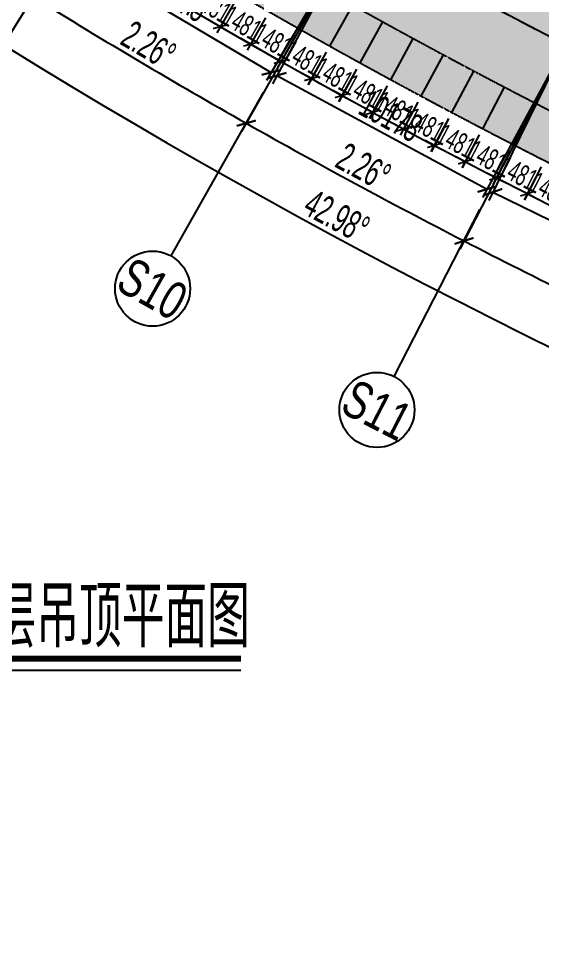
# Model space of a CAD drawing. Extents: x -668578 to 2331563, y -1202445 to 1620273.
# Drawn here: x 1856732 to 1879056, y 22423 to 61994 of the extents above; entities that cross this region are included whole.
import ezdxf
from ezdxf.enums import TextEntityAlignment as Align

# ---------------------------------------------------------------- set-up
doc = ezdxf.new("R2010")
doc.units = 0
doc.linetypes.add('CENTER2', pattern=[28.575, 19.05, -3.175, 3.175, -3.175])
doc.linetypes.add('DASH', pattern=[0.35, 0.25, -0.1])
doc.layers.get('0').update_dxf_attribs({"color": 8})
doc.layers.get('Defpoints').update_dxf_attribs({"color": 8})
for name, color, linetype in [('#填充层', 8, 'Continuous'), ('#幕墙线-平面', 8, 'Continuous'), ('#文字', 8, 'Continuous'), ('#标注', 8, 'Continuous'), ('#轴线', 8, 'CENTER2')]:
    doc.layers.add(name, color=color, linetype=linetype)
doc.styles.add('#文字', font='jrs.shx', dxfattribs={"width": 0.7, "bigfont": 'hztxt.shx'})
doc.styles.add('JHZX', font='jrs.shx', dxfattribs={"width": 0.6, "bigfont": 'jhz.shx'})
doc.dimstyles.new('JZBZ-300', dxfattribs={"dimscale": 300, "dimtxt": 3, "dimasz": 1.5, "dimexe": 1, "dimexo": 1, "dimgap": 0.5, "dimtad": 1, "dimdec": 0, "dimdsep": 46, "dimtxsty": 'JHZX', "dimblk1": 'ARCHTICK', "dimblk2": 'ARCHTICK', "dimsah": 1, "dimcen": 0, "dimclrd": 1, "dimclre": 1, "dimclrt": 2, "dimazin": 2, "dimtfac": 1, "dimtdec": 0, "dimtix": 1, "dimtmove": 0, "dimatfit": 3, "dimfxl": 0, "dimtolj": 1, "dimlwd": -1, "dimlwe": -1, "dimarcsym": 0})
doc.dimstyles.new('JZBZ-400', dxfattribs={"dimscale": 400, "dimtxt": 3, "dimasz": 1.5, "dimexe": 1, "dimexo": 1, "dimgap": 0.5, "dimtad": 1, "dimdec": 0, "dimdsep": 46, "dimtxsty": 'JHZX', "dimblk1": 'ARCHTICK', "dimblk2": 'ARCHTICK', "dimsah": 1, "dimcen": 0, "dimclrd": 1, "dimclre": 1, "dimclrt": 2, "dimazin": 2, "dimtfac": 1, "dimtdec": 0, "dimtix": 1, "dimtmove": 0, "dimatfit": 3, "dimfxl": 0, "dimtolj": 1, "dimlwd": -1, "dimlwe": -1, "dimarcsym": 0})

# ---------------------------------------------------------------- blocks, each defined once
blk = doc.blocks.new('_ARCHTICK')
at = {"color": 0, "linetype": 'ByBlock', "const_width": 0.15}
blk.add_lwpolyline([(-0.5, -0.5), (0.5, 0.5)], dxfattribs=at)
blk = doc.blocks.new('*D2939')
at = {"layer": '#标注', "ltscale": 300, "transparency": 16777216}
for p, q in [((-1773, -1481), (-9342, -7863)), ((165914, -92056), (164727, -101884))]:
    blk.add_line(p, q, dxfattribs=at)
blk.add_arc((197092, 166179), 269610, 220.13382, 263.11563, dxfattribs=at)
at = {"layer": 'Defpoints', "color": 0, "ltscale": 300, "transparency": 16777216}
for p in [(197092, 166179), (-1467, -1224), (40380, -53208), (165962, -91659)]:
    blk.add_point(p, dxfattribs=at)
at = {"layer": '#标注', "ltscale": 300, "transparency": 16777216, "xscale": 600, "yscale": 600, "zscale": 600}
for p, rotation in [((-9036, -7605), 130.1338192809485), ((164775, -101487), 353.1156299250187)]:
    blk.add_blockref('_ARCHTICK', p, dxfattribs=dict(at, rotation=rotation))
at = {"layer": '#标注', "ltscale": 300, "transparency": 16777216, "insert": (69342, -70334), "char_height": 1200, "attachment_point": 5, "rotation": 331.6247, "style": 'JHZX'}
blk.add_mtext('\\A1;42.98°', dxfattribs=at)
blk = doc.blocks.new('*D2931')
at = {"layer": '#标注', "ltscale": 300, "transparency": 16777216}
for p, q in [((60147, -54962), (56198, -61338)), ((68983, -60195), (65289, -66722))]:
    blk.add_line(p, q, dxfattribs=at)
blk.add_arc((197092, 166179), 267210, 238.23142, 240.49362, dxfattribs=at)
at = {"layer": 'Defpoints', "color": 0, "ltscale": 300, "transparency": 16777216}
for p in [(197092, 166179), (60357, -54622), (69180, -59847), (59411, -62830)]:
    blk.add_point(p, dxfattribs=at)
at = {"layer": '#标注', "ltscale": 300, "transparency": 16777216, "xscale": 600, "yscale": 600, "zscale": 600}
for p, rotation in [((56409, -60998), 148.2314223311197), ((65486, -66374), 330.4936231196922)]:
    blk.add_blockref('_ARCHTICK', p, dxfattribs=dict(at, rotation=rotation))
at = {"layer": '#标注', "ltscale": 300, "transparency": 16777216, "insert": (61328, -63043), "char_height": 1200, "attachment_point": 5, "rotation": 329.3625, "style": 'JHZX'}
blk.add_mtext('\\A1;2.26°', dxfattribs=at)
blk = doc.blocks.new('*D2932')
at = {"layer": '#标注', "ltscale": 300, "transparency": 16777216}
for p, q in [((68983, -60195), (65289, -66722)), ((78018, -65075), (74585, -71743))]:
    blk.add_line(p, q, dxfattribs=at)
blk.add_arc((197092, 166179), 267210, 240.49362, 242.75582, dxfattribs=at)
at = {"layer": 'Defpoints', "color": 0, "ltscale": 300, "transparency": 16777216}
for p in [(197092, 166179), (69180, -59847), (78201, -64720), (68558, -68086)]:
    blk.add_point(p, dxfattribs=at)
at = {"layer": '#标注', "ltscale": 300, "transparency": 16777216, "xscale": 600, "yscale": 600, "zscale": 600}
for p, rotation in [((65486, -66374), 150.4936231196918), ((74768, -71388), 332.755823859536)]:
    blk.add_blockref('_ARCHTICK', p, dxfattribs=dict(at, rotation=rotation))
at = {"layer": '#标注', "ltscale": 300, "transparency": 16777216, "insert": (70482, -68223), "char_height": 1200, "attachment_point": 5, "rotation": 331.6247, "style": 'JHZX'}
blk.add_mtext('\\A1;2.26°', dxfattribs=at)
blk = doc.blocks.new('*D2958')
at = {"layer": '#标注', "ltscale": 300, "transparency": 16777216}
for p, q in [((78018, -65075), (74585, -71743)), ((87239, -69595), (84071, -76394))]:
    blk.add_line(p, q, dxfattribs=at)
blk.add_arc((197092, 166179), 267210, 242.75582, 245.01802, dxfattribs=at)
at = {"layer": 'Defpoints', "color": 0, "ltscale": 300, "transparency": 16777216}
for p in [(197092, 166179), (78201, -64720), (87408, -69233), (77905, -72977)]:
    blk.add_point(p, dxfattribs=at)
at = {"layer": '#标注', "ltscale": 300, "transparency": 16777216, "xscale": 600, "yscale": 600, "zscale": 600}
for p, rotation in [((74768, -71388), 152.7558238595363), ((84240, -76031), 335.0180245994224)]:
    blk.add_blockref('_ARCHTICK', p, dxfattribs=dict(at, rotation=rotation))
at = {"layer": '#标注', "ltscale": 300, "transparency": 16777216, "insert": (79833, -73038), "char_height": 1200, "attachment_point": 5, "rotation": 333.8869, "style": 'JHZX'}
blk.add_mtext('\\A1;2.26°', dxfattribs=at)
blk = doc.blocks.new('*U2924')
at = {"linetype": 'ByBlock'}
blk.add_line((0, -20), (0, 0), dxfattribs=at)
blk.add_circle((0, -24), 4, dxfattribs=at)
at = {"color": 253, "linetype": 'ByBlock', "style": 'JHZX', "width": 0.75}
blk.add_attdef('AXES', text='', height=4, dxfattribs=at).set_placement((0, -24), align=Align.MIDDLE_CENTER)
blk = doc.blocks.new('*D3012')
at = {"layer": '#标注', "transparency": 16777216}
for p, q in [((-93343, -44426), (-96912, -50452)), ((-84586, -49613), (-88155, -55638)), ((-96708, -50107), (-87951, -55294))]:
    blk.add_line(p, q, dxfattribs=at)
at = {"layer": 'Defpoints', "color": 0, "transparency": 16777216}
for p in [(-93139, -44082), (-84382, -49269), (-87951, -55294)]:
    blk.add_point(p, dxfattribs=at)
at = {"layer": '#标注', "transparency": 16777216, "xscale": 600, "yscale": 600, "zscale": 600}
for p, rotation in [((-96708, -50107), 149.3625242491921), ((-87951, -55294), 329.3625242491921)]:
    blk.add_blockref('_ARCHTICK', p, dxfattribs=dict(at, rotation=rotation))
at = {"layer": '#标注', "transparency": 16777216, "insert": (-91922, -52012), "char_height": 1200, "attachment_point": 5, "rotation": 329.3625, "style": 'JHZX'}
blk.add_mtext('\\A1;10178', dxfattribs=at)
blk = doc.blocks.new('*D3013')
at = {"layer": '#标注', "transparency": 16777216}
for p, q in [((-84572, -49621), (-87900, -55782)), ((-75617, -54458), (-78945, -60619)), ((-87710, -55430), (-78755, -60267))]:
    blk.add_line(p, q, dxfattribs=at)
at = {"layer": 'Defpoints', "color": 0, "transparency": 16777216}
for p in [(-84382, -49269), (-75427, -54106), (-78755, -60267)]:
    blk.add_point(p, dxfattribs=at)
at = {"layer": '#标注', "transparency": 16777216, "xscale": 600, "yscale": 600, "zscale": 600}
for p, rotation in [((-87710, -55430), 151.6247224242016), ((-78755, -60267), 331.6247224242016)]:
    blk.add_blockref('_ARCHTICK', p, dxfattribs=dict(at, rotation=rotation))
at = {"layer": '#标注', "transparency": 16777216, "insert": (-82853, -57145), "char_height": 1200, "attachment_point": 5, "rotation": 331.6247, "style": 'JHZX'}
blk.add_mtext('\\A1;10178', dxfattribs=at)
blk = doc.blocks.new('*D3015')
at = {"layer": '#标注', "transparency": 16777216}
for p, q in [((-75603, -54465), (-78685, -60753)), ((-66464, -58945), (-69546, -65233)), ((-78509, -60394), (-69370, -64874))]:
    blk.add_line(p, q, dxfattribs=at)
at = {"layer": 'Defpoints', "color": 0, "transparency": 16777216}
for p in [(-75427, -54106), (-66288, -58586), (-69370, -64874)]:
    blk.add_point(p, dxfattribs=at)
at = {"layer": '#标注', "transparency": 16777216, "xscale": 600, "yscale": 600, "zscale": 600}
for p, rotation in [((-78509, -60394), 153.8869252948706), ((-69370, -64874), 333.8869252948707)]:
    blk.add_blockref('_ARCHTICK', p, dxfattribs=dict(at, rotation=rotation))
at = {"layer": '#标注', "transparency": 16777216, "insert": (-73588, -61915), "char_height": 1200, "attachment_point": 5, "rotation": 333.8869, "style": 'JHZX'}
blk.add_mtext('\\A1;10178', dxfattribs=at)
blk = doc.blocks.new('*U580')
at = {"layer": '#幕墙线-平面', "ltscale": 300}
blk.add_lwpolyline([(0, 0), (0, 2000)], dxfattribs=at)
blk = doc.blocks.new('*U581')
at = {"layer": '#幕墙线-平面', "color": 0, "linetype": 'ByBlock', "lineweight": -2, "transparency": 16777216}
for p, rotation in [((1868707, 61547), 330.4940557910958), ((1869998, 60821), 330.8172339782147), ((1871293, 60103), 331.1404121653337), ((1872593, 59392), 331.4635903524551), ((1873896, 58688), 331.786768539573), ((1875203, 57991), 332.1099467266908), ((1876514, 57302), 332.4331249138099), ((1877829, 56620), 332.75630310093)]:
    blk.add_blockref('*U580', p, dxfattribs=dict(at, rotation=rotation))
blk = doc.blocks.new('*D669')
at = {"layer": '#标注', "ltscale": 300, "transparency": 16777216}
for p, q in [((1864697, 63512), (1863896, 62140)), ((1864047, 62399), (1863659, 62626)), ((1865976, 62766), (1865175, 61393)), ((1864047, 62399), (1865327, 61652)), ((1865327, 61652), (1865715, 61426))]:
    blk.add_line(p, q, dxfattribs=at)
at = {"layer": 'Defpoints', "color": 0, "ltscale": 300, "transparency": 16777216}
for p in [(1864848, 63771), (1866128, 63025), (1865327, 61652)]:
    blk.add_point(p, dxfattribs=at)
at = {"layer": '#标注', "ltscale": 300, "transparency": 16777216, "xscale": 450, "yscale": 450, "zscale": 450}
for p, rotation in [((1864047, 62399), 329.7287523798415), ((1865327, 61652), 149.7287523798414)]:
    blk.add_blockref('_ARCHTICK', p, dxfattribs=dict(at, rotation=rotation))
at = {"layer": '#标注', "ltscale": 300, "transparency": 16777216, "insert": (1864989, 62544), "char_height": 900, "attachment_point": 5, "rotation": 329.7288, "style": 'JHZX'}
blk.add_mtext('\\A1;1481', dxfattribs=at)
blk = doc.blocks.new('*D670')
at = {"layer": '#标注', "ltscale": 300, "transparency": 16777216}
for p, q in [((1865977, 62764), (1865184, 61387)), ((1865334, 61647), (1864944, 61872)), ((1867261, 62024), (1866467, 60648)), ((1865334, 61647), (1866617, 60908)), ((1866617, 60908), (1867007, 60683))]:
    blk.add_line(p, q, dxfattribs=at)
at = {"layer": 'Defpoints', "color": 0, "ltscale": 300, "transparency": 16777216}
for p in [(1866127, 63024), (1867410, 62284), (1866617, 60908)]:
    blk.add_point(p, dxfattribs=at)
at = {"layer": '#标注', "ltscale": 300, "transparency": 16777216, "xscale": 450, "yscale": 450, "zscale": 450}
for p, rotation in [((1865334, 61647), 330.051886660428), ((1866617, 60908), 150.051886660428)]:
    blk.add_blockref('_ARCHTICK', p, dxfattribs=dict(at, rotation=rotation))
at = {"layer": '#标注', "ltscale": 300, "transparency": 16777216, "insert": (1866275, 61797), "char_height": 900, "attachment_point": 5, "rotation": 330.0519, "style": 'JHZX'}
blk.add_mtext('\\A1;1481', dxfattribs=at)
blk = doc.blocks.new('*D671')
at = {"layer": '#标注', "ltscale": 300, "transparency": 16777216}
for p, q in [((1867261, 62023), (1866476, 60641)), ((1866624, 60902), (1866233, 61125)), ((1868549, 61291), (1867763, 59909)), ((1866624, 60902), (1867912, 60170)), ((1867912, 60170), (1868303, 59948))]:
    blk.add_line(p, q, dxfattribs=at)
at = {"layer": 'Defpoints', "color": 0, "ltscale": 300, "transparency": 16777216}
for p in [(1867410, 62284), (1868697, 61551), (1867912, 60170)]:
    blk.add_point(p, dxfattribs=at)
at = {"layer": '#标注', "ltscale": 300, "transparency": 16777216, "xscale": 450, "yscale": 450, "zscale": 450}
for p, rotation in [((1866624, 60902), 330.375020941002), ((1867912, 60170), 150.375020941002)]:
    blk.add_blockref('_ARCHTICK', p, dxfattribs=dict(at, rotation=rotation))
at = {"layer": '#标注', "ltscale": 300, "transparency": 16777216, "insert": (1867564, 61058), "char_height": 900, "attachment_point": 5, "rotation": 330.375, "style": 'JHZX'}
blk.add_mtext('\\A1;1481', dxfattribs=at)
blk = doc.blocks.new('*D672')
at = {"layer": '#标注', "ltscale": 300, "transparency": 16777216}
for p, q in [((1868550, 61289), (1867772, 59903)), ((1869841, 60564), (1869064, 59178)), ((1867919, 60165), (1867526, 60385)), ((1867919, 60165), (1869210, 59440)), ((1869210, 59440), (1869603, 59220))]:
    blk.add_line(p, q, dxfattribs=at)
at = {"layer": 'Defpoints', "color": 0, "ltscale": 300, "transparency": 16777216}
for p in [(1868696, 61550), (1869988, 60826), (1869210, 59440)]:
    blk.add_point(p, dxfattribs=at)
at = {"layer": '#标注', "ltscale": 300, "transparency": 16777216, "xscale": 450, "yscale": 450, "zscale": 450}
for p, rotation in [((1867919, 60165), 330.6981552215836), ((1869210, 59440), 150.6981552215836)]:
    blk.add_blockref('_ARCHTICK', p, dxfattribs=dict(at, rotation=rotation))
at = {"layer": '#标注', "ltscale": 300, "transparency": 16777216, "insert": (1868858, 60325), "char_height": 900, "attachment_point": 5, "rotation": 330.6982, "style": 'JHZX'}
blk.add_mtext('\\A1;1481', dxfattribs=at)
blk = doc.blocks.new('*D673')
at = {"layer": '#标注', "ltscale": 300, "transparency": 16777216}
for p, q in [((1869842, 60562), (1869072, 59172)), ((1871138, 59845), (1870368, 58454)), ((1869218, 59434), (1868824, 59652)), ((1869218, 59434), (1870513, 58717)), ((1870513, 58717), (1870907, 58499))]:
    blk.add_line(p, q, dxfattribs=at)
at = {"layer": 'Defpoints', "color": 0, "ltscale": 300, "transparency": 16777216}
for p in [(1869987, 60825), (1871283, 60107), (1870513, 58717)]:
    blk.add_point(p, dxfattribs=at)
at = {"layer": '#标注', "ltscale": 300, "transparency": 16777216, "xscale": 450, "yscale": 450, "zscale": 450}
for p, rotation in [((1869218, 59434), 331.0212895021569), ((1870513, 58717), 151.021289502157)]:
    blk.add_blockref('_ARCHTICK', p, dxfattribs=dict(at, rotation=rotation))
at = {"layer": '#标注', "ltscale": 300, "transparency": 16777216, "insert": (1870156, 59601), "char_height": 900, "attachment_point": 5, "rotation": 331.0213, "style": 'JHZX'}
blk.add_mtext('\\A1;1481', dxfattribs=at)
blk = doc.blocks.new('*D674')
at = {"layer": '#标注', "ltscale": 300, "transparency": 16777216}
for p, q in [((1871139, 59843), (1870377, 58448)), ((1872438, 59132), (1871676, 57738)), ((1870520, 58712), (1870126, 58927)), ((1870520, 58712), (1871820, 58001)), ((1871820, 58001), (1872215, 57785))]:
    blk.add_line(p, q, dxfattribs=at)
at = {"layer": 'Defpoints', "color": 0, "ltscale": 300, "transparency": 16777216}
for p in [(1871282, 60106), (1872582, 59396), (1871820, 58001)]:
    blk.add_point(p, dxfattribs=at)
at = {"layer": '#标注', "ltscale": 300, "transparency": 16777216, "xscale": 450, "yscale": 450, "zscale": 450}
for p, rotation in [((1870520, 58712), 331.3444237827338), ((1871820, 58001), 151.3444237827337)]:
    blk.add_blockref('_ARCHTICK', p, dxfattribs=dict(at, rotation=rotation))
at = {"layer": '#标注', "ltscale": 300, "transparency": 16777216, "insert": (1871458, 58883), "char_height": 900, "attachment_point": 5, "rotation": 331.3444, "style": 'JHZX'}
blk.add_mtext('\\A1;1481', dxfattribs=at)
blk = doc.blocks.new('*D675')
at = {"layer": '#标注', "ltscale": 300, "transparency": 16777216}
for p, q in [((1872439, 59131), (1871685, 57732)), ((1871827, 57996), (1871431, 58210)), ((1873743, 58428), (1872989, 57029)), ((1871827, 57996), (1873131, 57293)), ((1873131, 57293), (1873527, 57080))]:
    blk.add_line(p, q, dxfattribs=at)
at = {"layer": 'Defpoints', "color": 0, "ltscale": 300, "transparency": 16777216}
for p in [(1872581, 59395), (1873885, 58692), (1873131, 57293)]:
    blk.add_point(p, dxfattribs=at)
at = {"layer": '#标注', "ltscale": 300, "transparency": 16777216, "xscale": 450, "yscale": 450, "zscale": 450}
for p, rotation in [((1871827, 57996), 331.6675580633147), ((1873131, 57293), 151.6675580633147)]:
    blk.add_blockref('_ARCHTICK', p, dxfattribs=dict(at, rotation=rotation))
at = {"layer": '#标注', "ltscale": 300, "transparency": 16777216, "insert": (1872764, 58173), "char_height": 900, "attachment_point": 5, "rotation": 331.6676, "style": 'JHZX'}
blk.add_mtext('\\A1;1481', dxfattribs=at)
blk = doc.blocks.new('*D676')
at = {"layer": '#标注', "ltscale": 300, "transparency": 16777216}
for p, q in [((1873744, 58426), (1872997, 57023)), ((1873138, 57288), (1872741, 57499)), ((1875051, 57730), (1874305, 56328)), ((1873138, 57288), (1874446, 56592)), ((1874446, 56592), (1874843, 56381))]:
    blk.add_line(p, q, dxfattribs=at)
at = {"layer": 'Defpoints', "color": 0, "ltscale": 300, "transparency": 16777216}
for p in [(1873885, 58691), (1875192, 57995), (1874446, 56592)]:
    blk.add_point(p, dxfattribs=at)
at = {"layer": '#标注', "ltscale": 300, "transparency": 16777216, "xscale": 450, "yscale": 450, "zscale": 450}
for p, rotation in [((1873138, 57288), 331.9906923438938), ((1874446, 56592), 151.9906923438938)]:
    blk.add_blockref('_ARCHTICK', p, dxfattribs=dict(at, rotation=rotation))
at = {"layer": '#标注', "ltscale": 300, "transparency": 16777216, "insert": (1874074, 57470), "char_height": 900, "attachment_point": 5, "rotation": 331.9907, "style": 'JHZX'}
blk.add_mtext('\\A1;1481', dxfattribs=at)
blk = doc.blocks.new('*D677')
at = {"layer": '#标注', "ltscale": 300, "transparency": 16777216}
for p, q in [((1875052, 57729), (1874314, 56322)), ((1876364, 57041), (1875625, 55633)), ((1874453, 56587), (1874055, 56796)), ((1874453, 56587), (1875765, 55899)), ((1875765, 55899), (1876163, 55690))]:
    blk.add_line(p, q, dxfattribs=at)
at = {"layer": 'Defpoints', "color": 0, "ltscale": 300, "transparency": 16777216}
for p in [(1875192, 57994), (1876503, 57306), (1875765, 55899)]:
    blk.add_point(p, dxfattribs=at)
at = {"layer": '#标注', "ltscale": 300, "transparency": 16777216, "xscale": 450, "yscale": 450, "zscale": 450}
for p, rotation in [((1874453, 56587), 332.3138266244736), ((1875765, 55899), 152.3138266244736)]:
    blk.add_blockref('_ARCHTICK', p, dxfattribs=dict(at, rotation=rotation))
at = {"layer": '#标注', "ltscale": 300, "transparency": 16777216, "insert": (1875388, 56774), "char_height": 900, "attachment_point": 5, "rotation": 332.3138, "style": 'JHZX'}
blk.add_mtext('\\A1;1481', dxfattribs=at)
blk = doc.blocks.new('*D678')
at = {"layer": '#标注', "ltscale": 300, "transparency": 16777216}
for p, q in [((1876365, 57039), (1875634, 55628)), ((1877680, 56358), (1876950, 54947)), ((1875772, 55894), (1875372, 56101)), ((1875772, 55894), (1877088, 55213)), ((1877088, 55213), (1877487, 55006))]:
    blk.add_line(p, q, dxfattribs=at)
at = {"layer": 'Defpoints', "color": 0, "ltscale": 300, "transparency": 16777216}
for p in [(1876502, 57305), (1877818, 56624), (1877088, 55213)]:
    blk.add_point(p, dxfattribs=at)
at = {"layer": '#标注', "ltscale": 300, "transparency": 16777216, "xscale": 450, "yscale": 450, "zscale": 450}
for p, rotation in [((1875772, 55894), 332.6369609050477), ((1877088, 55213), 152.6369609050477)]:
    blk.add_blockref('_ARCHTICK', p, dxfattribs=dict(at, rotation=rotation))
at = {"layer": '#标注', "ltscale": 300, "transparency": 16777216, "insert": (1876706, 56086), "char_height": 900, "attachment_point": 5, "rotation": 332.637, "style": 'JHZX'}
blk.add_mtext('\\A1;1481', dxfattribs=at)
blk = doc.blocks.new('*D679')
at = {"layer": '#标注', "ltscale": 300, "transparency": 16777216}
for p, q in [((1877681, 56356), (1876958, 54941)), ((1877095, 55208), (1876694, 55413)), ((1879000, 55683), (1878278, 54268)), ((1877095, 55208), (1878414, 54535)), ((1878414, 54535), (1878815, 54330))]:
    blk.add_line(p, q, dxfattribs=at)
at = {"layer": 'Defpoints', "color": 0, "ltscale": 300, "transparency": 16777216}
for p in [(1877817, 56624), (1879137, 55950), (1878414, 54535)]:
    blk.add_point(p, dxfattribs=at)
at = {"layer": '#标注', "ltscale": 300, "transparency": 16777216, "xscale": 450, "yscale": 450, "zscale": 450}
for p, rotation in [((1877095, 55208), 332.9600951856303), ((1878414, 54535), 152.9600951856303)]:
    blk.add_blockref('_ARCHTICK', p, dxfattribs=dict(at, rotation=rotation))
at = {"layer": '#标注', "ltscale": 300, "transparency": 16777216, "insert": (1878027, 55406), "char_height": 900, "attachment_point": 5, "rotation": 332.9601, "style": 'JHZX'}
blk.add_mtext('\\A1;1481', dxfattribs=at)
blk = doc.blocks.new('*D680')
at = {"layer": '#标注', "ltscale": 300, "transparency": 16777216}
for p, q in [((1879001, 55681), (1878287, 54262)), ((1880324, 55015), (1879610, 53596)), ((1878421, 54530), (1878019, 54732)), ((1878421, 54530), (1879744, 53864)), ((1879744, 53864), (1880146, 53662))]:
    blk.add_line(p, q, dxfattribs=at)
at = {"layer": 'Defpoints', "color": 0, "ltscale": 300, "transparency": 16777216}
for p in [(1879136, 55949), (1880459, 55283), (1879744, 53864)]:
    blk.add_point(p, dxfattribs=at)
at = {"layer": '#标注', "ltscale": 300, "transparency": 16777216, "xscale": 450, "yscale": 450, "zscale": 450}
for p, rotation in [((1878421, 54530), 333.2832294662091), ((1879744, 53864), 153.2832294662091)]:
    blk.add_blockref('_ARCHTICK', p, dxfattribs=dict(at, rotation=rotation))
at = {"layer": '#标注', "ltscale": 300, "transparency": 16777216, "insert": (1879353, 54733), "char_height": 900, "attachment_point": 5, "rotation": 333.2832, "style": 'JHZX'}
blk.add_mtext('\\A1;1481', dxfattribs=at)
blk = doc.blocks.new('*U1045')
blk.add_line((-12.364, -0.75), (12.405, -0.75))
at = {"const_width": 0.4}
blk.add_lwpolyline([(-12.364, 0), (12.405, 0)], dxfattribs=at)
at = {"style": 'JHZX', "width": 0.75}
blk.add_attdef('立面图', text='', height=4, dxfattribs=at).set_placement((0.064, 2.74), align=Align.MIDDLE_CENTER)
blk = doc.blocks.new('A$Caccc0cd0')
at = {"layer": '#标注'}
for p1, p2, picture, middle in [((-93139.5, -44082.1), (-84382.2, -49268.8), '*D3012', (-91921.8, -52012.4)), ((-84382.2, -49268.8), (-75427.1, -54105.9), '*D3013', (-82852.5, -57144.9)), ((-75427.1, -54105.9), (-66287.9, -58585.7), '*D3015', (-73587.6, -61915.4))]:
    dim = blk.add_aligned_dim(p1=p1, p2=p2, distance=-7002.8, dimstyle='JZBZ-400', override={"dimclrd": 256, "dimclre": 256, "dimclrt": 256}, dxfattribs=at)
    dim.commit()
    dim.dimension.update_dxf_attribs({"geometry": picture, "text_midpoint": middle})
blk = doc.blocks.new('DSGDFG')
at = {"layer": '#标注', "ltscale": 300}
blk.add_arc((197092.2, 166179.2), 257800, 220.136073, 263.11563, dxfattribs=at)
at = {"layer": '#轴线', "ltscale": 200}
for radius in [236200, 244000, 251800, 257800]:
    blk.add_arc((197092.2, 166179.2), radius, 218.438892, 265.140584, dxfattribs=at)
at = {"layer": '#标注', "ltscale": 300}
blk.add_blockref('A$Caccc0cd0', (154502.6, -8915.6), dxfattribs=at)
at = {"layer": '#标注', "linetype": 'ByBlock'}
for p, xscale, yscale, rotation, values in [((57192.1, -59718.8), 400, 400, 328.2606767129008, {'AXES': 'S9'}), ((66217.4, -65064.7), 399.9999999999999, 399.9999999999999, 330.5227586429251, {'AXES': 'S10'}), ((75446.7, -70050.2), 400, 400, 332.7848405729493, {'AXES': 'S11'})]:
    blk.add_blockref('*U2924', p, dxfattribs=dict(at, xscale=xscale, yscale=yscale, rotation=rotation)).add_auto_attribs(values)
at = {"layer": '#标注', "ltscale": 300}
for base, p1, p2, picture, middle in [((40379.7, -53208.3), (-1467, -1223.5), (165961.7, -91658.5), '*D2939', (69341.6, -70334.5)), ((59410.7, -62829.8), (60357.4, -54621.7), (69179.6, -59846.8), '*D2931', (61328.4, -63042.5)), ((68557.6, -68086), (69179.6, -59846.8), (78201.1, -64719.7), '*D2932', (70482.1, -68222.8)), ((77904.8, -72977), (78201.1, -64719.7), (87407.9, -69232.7), '*D2958', (79833.3, -73037.8))]:
    dim = blk.add_angular_dim_3p(base=base, center=(197092.1, 166179.2), p1=p1, p2=p2, dimstyle='JZBZ-400', override={"dimclrd": 256, "dimclre": 256, "dimclrt": 256}, dxfattribs=at)
    dim.commit()
    dim.dimension.update_dxf_attribs({"geometry": picture, "text_midpoint": middle})

msp = doc.modelspace()

# ---------------------------------------------------------------- hatches: boundary and pattern name
at = {"layer": '#填充层', "ltscale": 5}
h = msp.add_hatch(dxfattribs=at)
h.set_pattern_fill('DOTS', color=256, scale=300)
h.set_pattern_definition([(0, (1499898.8, 275661.43), (238.125, 476.25), [0, -476.25])])
edge = h.paths.add_edge_path()
edge.add_arc((1998041, 290089.2), 212150, 224.364739, 231.418257)
edge.add_arc((1880639.4, 142933.1), 23900, 231.41701, 231.42812, ccw=False)
edge.add_arc((1998041, 290089.2), 212150, 224.791624, 231.417005, ccw=False)
edge.add_arc((1845638.6, 138791.3), 2600, 44.79162, 134.65822)
edge.add_line((1843811.1, 140640.7), (1813046.8, 110241.2))
edge.add_arc((1814874.3, 108391.8), 2600, 134.65822, 224.76926)
edge.add_arc((1998041.1, 290089.2), 260600, 224.769262, 258.971625)
edge.add_arc((1945824.4, 35390.1), 2603.5, 258.41397, 335.28999, ccw=False)
edge.add_arc((1998042.5, 290091.9), 262602.9, 224.416013, 258.413966, ccw=False)
edge.add_arc((1812328.4, 108125.4), 2600, 134.65822, 224.41601, ccw=False)
edge.add_line((1810500.9, 109974.9), (1842688.1, 141780.3))
edge.add_arc((1844515.6, 139930.9), 2600, 44.36474, 134.65822, ccw=False)

# ---------------------------------------------------------------- linework, layer by layer
at = {"layer": '#幕墙线-平面', "linetype": 'DASH'}
msp.add_lwpolyline([(1842688.1, 141780.3), (1810500.9, 109974.9, 0.412976), (1810471.2, 106305.8, 0.1494419), (1945301.6, 32839.7, 0.4147261), (1948375.8, 34871.7), (1957326.6, 79227.9, 0.4131229), (1955301.8, 82288.8, -0.1495092), (1846374.3, 141748.9, 0.4157146), (1842688.1, 141780.3)], format="xyb", close=True, dxfattribs=at)
msp.add_lwpolyline([(1980760.8, 111938.7, 1.4690135), (1934860.8, 99959.4), (1932425.8, 92551.3, -0.0653164), (1883692.2, 116160.9, 0.0893479), (1875833.1, 119514.9), (1875302.4, 119636.4, -0.1125361), (1865732.7, 124250.5, -0.0289167), (1847482.3, 140623.2, 0.4135318), (1843809.7, 140640.8), (1813045.3, 110241.4, 0.4147813), (1813026.9, 106560.9, 0.1704931), (1968409, 31179.3, 0.4123967), (1971284.4, 33451), (1980760.8, 111938.7)], format="xyb", dxfattribs=at)

# ---------------------------------------------------------------- block references
at = {"layer": '#幕墙线-平面'}
msp.add_blockref('*U581', (-1.8, -1.5), dxfattribs=at)
at = {"layer": '#标注'}
msp.add_blockref('DSGDFG', (1800948.9, 123910), dxfattribs=at)
ref = msp.add_blockref('*U1045', (1858145.3, 34728.8), dxfattribs=dict(at, xscale=650, yscale=650, zscale=650))
ref.add_attrib('立面图', '15#三层吊顶平面图', dxfattribs={"layer": '#文字', "color": 2, "height": 2600, "style": '#文字', "width": 0.7}).set_placement((1858187.1, 36509.6), align=Align.MIDDLE_CENTER)

# ---------------------------------------------------------------- dimensions: what is measured, and where the dimension line sits
at = {"layer": '#标注', "ltscale": 300}
for p1, p2, picture, middle in [((1864848.4, 63771.5), (1866127.7, 63024.8), '*D669', (1864989.5, 62543.9)), ((1866126.9, 63023.9), (1867410.4, 62284.4), '*D670', (1866274.9, 61797.1)), ((1867409.6, 62283.5), (1868697.2, 61551.3), '*D671', (1867564.5, 61057.6)), ((1868696.5, 61550.4), (1869988.2, 60825.5), '*D672', (1868858.2, 60325.4)), ((1869987.4, 60824.6), (1871283.2, 60107), '*D673', (1870156.1, 59600.5)), ((1871282.4, 60106.1), (1872582.2, 59395.8), '*D674', (1871458, 58883)), ((1872581.5, 59394.8), (1873885.3, 58691.9), '*D675', (1872764, 58172.7)), ((1873884.5, 58690.9), (1875192.3, 57995.3), '*D676', (1874073.9, 57469.9)), ((1875191.5, 57994.4), (1876503.2, 57306.2), '*D677', (1875387.8, 56774.5)), ((1876502.4, 57305.3), (1877817.9, 56624.5), '*D678', (1876705.6, 56086.4)), ((1877817.2, 56623.5), (1879136.5, 55950.2), '*D679', (1878027.2, 55405.9)), ((1879135.8, 55949.2), (1880458.9, 55283.3), '*D680', (1879352.7, 54732.7))]:
    dim = msp.add_aligned_dim(p1=p1, p2=p2, distance=-1589.1, dimstyle='JZBZ-300', override={"dimclrd": 256, "dimclre": 256, "dimclrt": 256}, dxfattribs=at)
    dim.commit()
    dim.dimension.update_dxf_attribs({"geometry": picture, "text_midpoint": middle})

doc.saveas('drawing.dxf')
